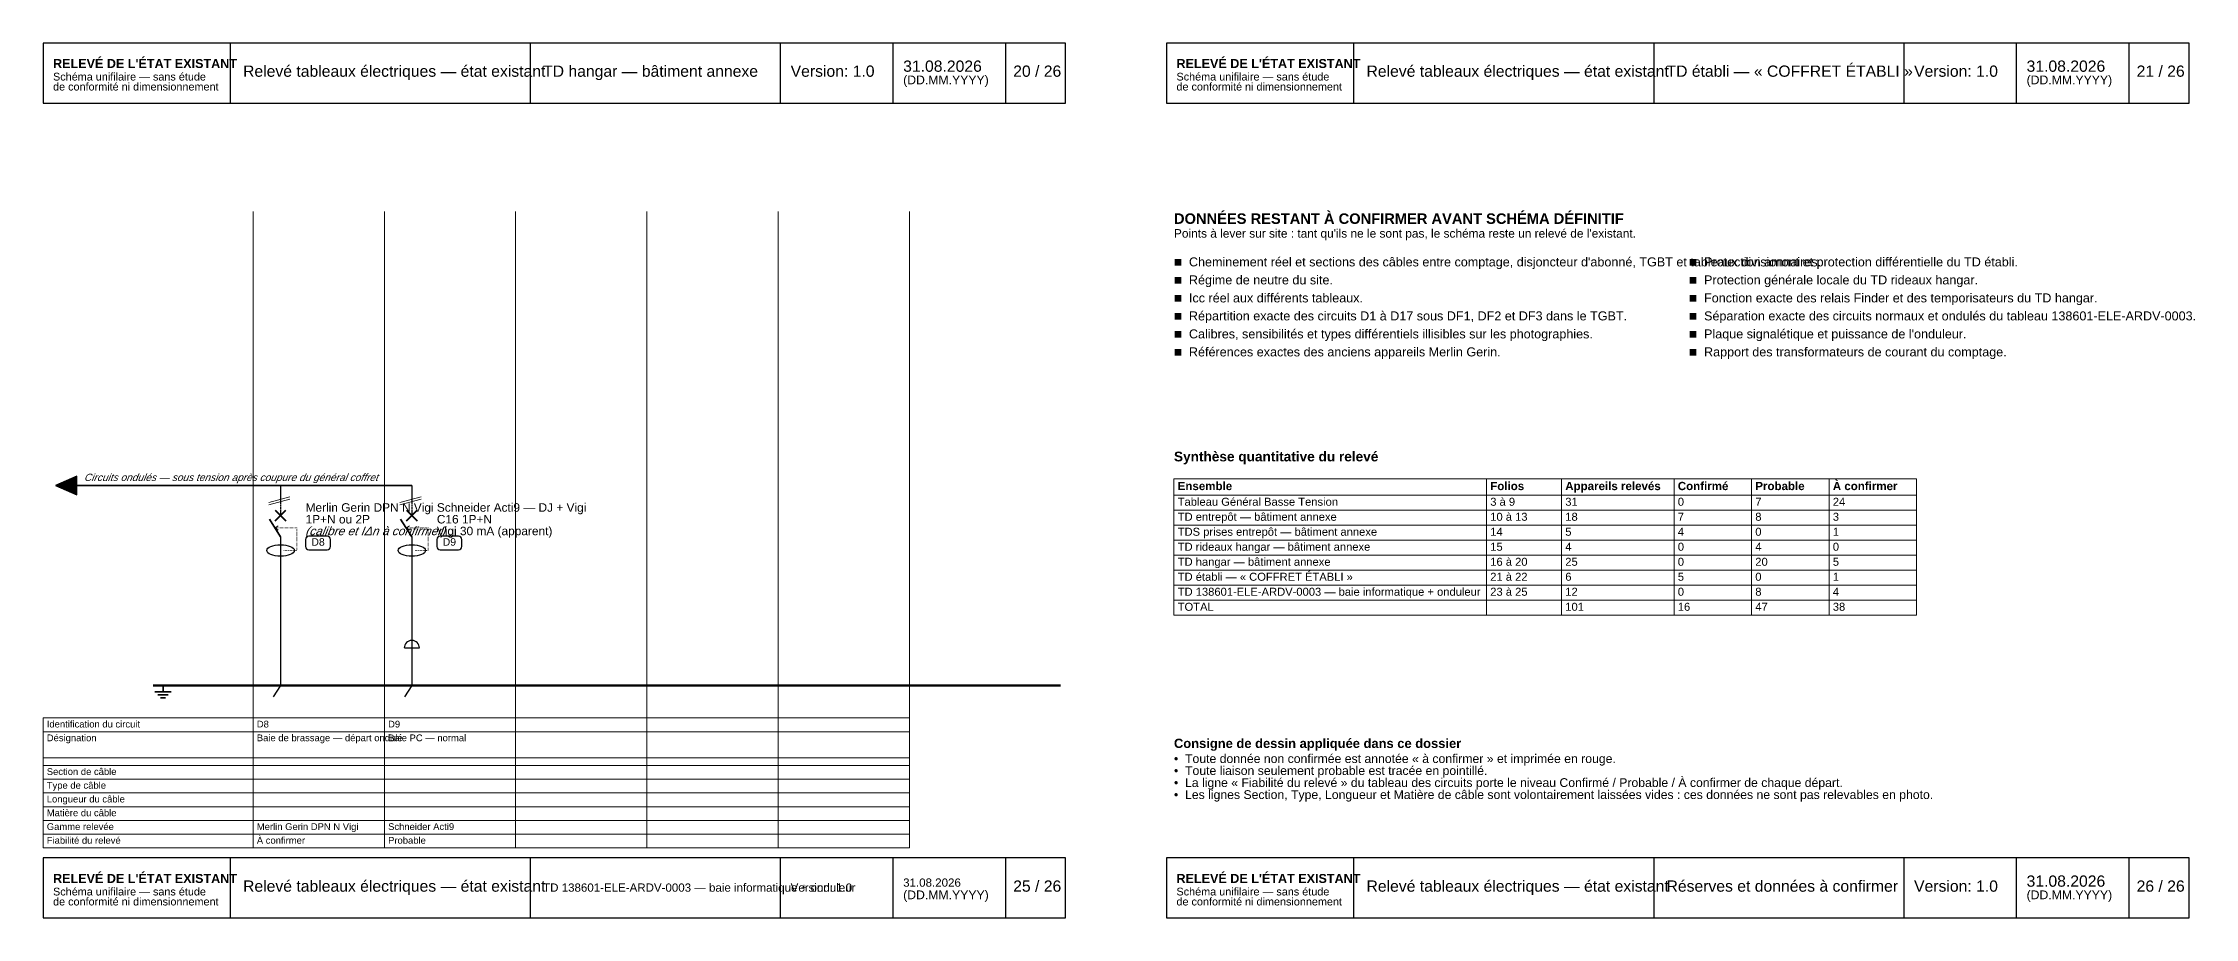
# Model space of a CAD drawing. Header units: millimetres. Extents: x 4 to 1561, y -1145 to 205.
# Drawn here: x 4 to 611, y -1145 to -898 of the extents above; entities that cross this region are included whole.
import ezdxf
from ezdxf.enums import TextEntityAlignment as Align

# ---------------------------------------------------------------- set-up
doc = ezdxf.new("R2010")
doc.units = ezdxf.units.MM
doc.header["$LTSCALE"] = 0.5
doc.linetypes.add('DASHED', pattern=[1.524, 1.27, -0.254])
doc.linetypes.add('DOT', pattern=[0.508, 0, -0.508])
for name, color, linetype, lineweight in [('RENVOIS_FOLIO', 5, 'CONTINUOUS', 25), ('SCHEMA', 7, 'CONTINUOUS', 35), ('SCHEMA_PROBABLE', 7, 'DASHED', 35), ('SYMBOLES', 7, 'CONTINUOUS', 25), ('TERRE', 3, 'CONTINUOUS', 50), ('TEXTE', 7, 'CONTINUOUS', 13), ('TEXTE_A_CONFIRMER', 1, 'CONTINUOUS', 13), ('TRAME', 253, 'CONTINUOUS', 9)]:
    doc.layers.add(name, color=color, linetype=linetype, lineweight=lineweight)
doc.styles.add('SCHEMA', font='arial.ttf')
doc.styles.add('SCHEMA_GRAS', font='arialbd.ttf')
doc.styles.add('SCHEMA_ITAL', font='ariali.ttf')

msp = doc.modelspace()

# ---------------------------------------------------------------- hatches: boundary and pattern name
at = {"layer": 'RENVOIS_FOLIO'}
msp.add_hatch(color=7, dxfattribs=at).paths.add_polyline_path([(13.76, -1020.35), (7.76, -1023), (13.76, -1025.65)])
at = {"layer": 'SCHEMA'}
h = msp.add_hatch(color=7, dxfattribs=at)
edge = h.paths.add_edge_path()
edge.add_arc((71.26, -1079.44), 0.388, 0, 360)
h = msp.add_hatch(color=7, dxfattribs=at)
edge = h.paths.add_edge_path()
edge.add_arc((108.3, -1079.44), 0.388, 0, 360)

# ---------------------------------------------------------------- linework, layer by layer
at = {"layer": 'RENVOIS_FOLIO'}
msp.add_lwpolyline([(13.76, -1020.35), (7.76, -1023), (13.76, -1025.65)], close=True, dxfattribs=at)
at = {"layer": 'SCHEMA', "lineweight": 35}
for p, q in [((13.76, -1023), (108.3, -1023)), ((68.09, -1032.53), (71.26, -1037.46)), ((105.13, -1032.53), (108.3, -1037.46)), ((38.1, -1079.44), (38.1, -1081.21)), ((35.81, -1081.21), (40.39, -1081.21)), ((36.62, -1082.06), (39.58, -1082.06)), ((37.39, -1082.9), (38.81, -1082.9))]:
    msp.add_line(p, q, dxfattribs=at)
at = {"layer": 'SCHEMA', "lineweight": 40}
for p, q in [((69.78, -1032.95), (72.74, -1029.99)), ((69.78, -1029.99), (72.74, -1032.95)), ((106.82, -1032.95), (109.78, -1029.99)), ((106.82, -1029.99), (109.78, -1032.95))]:
    msp.add_line(p, q, dxfattribs=at)
at = {"layer": 'SCHEMA', "lineweight": 30}
for p, q in [((71.26, -1037.46), (71.26, -1079.44)), ((108.3, -1037.46), (108.3, -1079.44)), ((106.19, -1068.86), (110.42, -1068.86)), ((71.26, -1079.44), (69.14, -1082.62)), ((108.3, -1079.44), (106.19, -1082.62))]:
    msp.add_line(p, q, dxfattribs=at)
msp.add_arc((108.3, -1068.86), 2.12, 0, 180, dxfattribs=at)
for centre in [(71.26, -1041.34), (108.3, -1041.34)]:
    msp.add_ellipse(centre, major_axis=(3.88, 0), ratio=0.418182, dxfattribs=at)
at = {"layer": 'SCHEMA_PROBABLE', "lineweight": 30}
for p, q in [((71.26, -1023), (71.26, -1031.47)), ((108.3, -1023), (108.3, -1031.47))]:
    msp.add_line(p, q, dxfattribs=at)
at = {"layer": 'SYMBOLES', "lineweight": 25}
for p, q in [((57.15, -915.06), (57.15, -898.13)), ((141.82, -915.06), (141.82, -898.13)), ((212.37, -915.06), (212.37, -898.13)), ((244.12, -915.06), (244.12, -898.13)), ((275.87, -915.06), (275.87, -898.13)), ((374.15, -915.06), (374.15, -898.13)), ((458.82, -915.06), (458.82, -898.13)), ((529.37, -915.06), (529.37, -898.13)), ((561.12, -915.06), (561.12, -898.13)), ((592.87, -915.06), (592.87, -898.13)), ((57.15, -1145.06), (57.15, -1128.13)), ((141.82, -1145.06), (141.82, -1128.13)), ((212.37, -1145.06), (212.37, -1128.13)), ((244.12, -1145.06), (244.12, -1128.13)), ((275.87, -1145.06), (275.87, -1128.13)), ((374.15, -1145.06), (374.15, -1128.13)), ((458.82, -1145.06), (458.82, -1128.13)), ((529.37, -1145.06), (529.37, -1128.13)), ((561.12, -1145.06), (561.12, -1128.13)), ((592.87, -1145.06), (592.87, -1128.13))]:
    msp.add_line(p, q, dxfattribs=at)
at = {"layer": 'SYMBOLES', "lineweight": 20}
for p, q in [((67.91, -1027.76), (73.91, -1026.17)), ((104.95, -1027.76), (110.95, -1026.17)), ((67.91, -1028.43), (73.91, -1026.85)), ((104.95, -1028.43), (110.95, -1026.85)), ((69.71, -1034.99), (70.56, -1034.36)), ((69.71, -1034.99), (70.56, -1035.63)), ((106.75, -1034.99), (107.6, -1034.36)), ((106.75, -1034.99), (107.6, -1035.63))]:
    msp.add_line(p, q, dxfattribs=at)
at = {"layer": 'SYMBOLES', "linetype": 'DOT', "lineweight": 20}
for p, q in [((69.71, -1034.99), (75.85, -1034.99)), ((75.85, -1034.99), (75.85, -1041.34)), ((106.75, -1034.99), (112.89, -1034.99)), ((112.89, -1034.99), (112.89, -1041.34)), ((75.85, -1041.34), (71.97, -1041.34)), ((112.89, -1041.34), (109.01, -1041.34))]:
    msp.add_line(p, q, dxfattribs=at)
at = {"layer": 'SYMBOLES', "lineweight": 15}
for p, q in [((4.23, -1088.62), (248.71, -1088.62)), ((4.23, -1125.31), (4.23, -1088.62)), ((4.23, -1092.5), (248.71, -1092.5)), ((63.5, -1125.31), (63.5, -1088.62)), ((100.54, -1125.31), (100.54, -1088.62)), ((137.58, -1125.31), (137.58, -1088.62)), ((174.62, -1125.31), (174.62, -1088.62)), ((211.67, -1125.31), (211.67, -1088.62)), ((248.71, -1125.31), (248.71, -1088.62)), ((4.23, -1099.91), (248.71, -1099.91)), ((4.23, -1102.02), (248.71, -1102.02)), ((4.23, -1105.9), (248.71, -1105.9)), ((4.23, -1109.78), (248.71, -1109.78)), ((4.23, -1113.66), (248.71, -1113.66)), ((4.23, -1117.54), (248.71, -1117.54)), ((4.23, -1121.42), (248.71, -1121.42)), ((4.23, -1125.31), (248.71, -1125.31))]:
    msp.add_line(p, q, dxfattribs=at)
at = {"layer": 'SYMBOLES', "lineweight": 25}
for points in [[(4.23, -915.06), (292.77, -915.06), (292.77, -898.13), (4.23, -898.13)], [(321.23, -915.06), (609.77, -915.06), (609.77, -898.13), (321.23, -898.13)], [(4.23, -1145.06), (292.77, -1145.06), (292.77, -1128.13), (4.23, -1128.13)], [(321.23, -1145.06), (609.77, -1145.06), (609.77, -1128.13), (321.23, -1128.13)]]:
    msp.add_lwpolyline(points, close=True, dxfattribs=at)
at = {"layer": 'SYMBOLES', "lineweight": 18}
for points in [[(323.35, -1025.72), (411.54, -1025.72), (411.54, -1021.14), (323.35, -1021.14)], [(323.35, -1029.96), (411.54, -1029.96), (411.54, -1025.72), (323.35, -1025.72)], [(411.54, -1025.72), (432.71, -1025.72), (432.71, -1021.14), (411.54, -1021.14)], [(411.54, -1029.96), (432.71, -1029.96), (432.71, -1025.72), (411.54, -1025.72)], [(432.71, -1025.72), (464.46, -1025.72), (464.46, -1021.14), (432.71, -1021.14)], [(432.71, -1029.96), (464.46, -1029.96), (464.46, -1025.72), (432.71, -1025.72)], [(464.46, -1025.72), (486.33, -1025.72), (486.33, -1021.14), (464.46, -1021.14)], [(464.46, -1029.96), (486.33, -1029.96), (486.33, -1025.72), (464.46, -1025.72)], [(486.33, -1025.72), (508.21, -1025.72), (508.21, -1021.14), (486.33, -1021.14)], [(486.33, -1029.96), (508.21, -1029.96), (508.21, -1025.72), (486.33, -1025.72)], [(508.21, -1025.72), (532.9, -1025.72), (532.9, -1021.14), (508.21, -1021.14)], [(508.21, -1029.96), (532.9, -1029.96), (532.9, -1025.72), (508.21, -1025.72)], [(323.35, -1034.19), (411.54, -1034.19), (411.54, -1029.96), (323.35, -1029.96)], [(411.54, -1034.19), (432.71, -1034.19), (432.71, -1029.96), (411.54, -1029.96)], [(432.71, -1034.19), (464.46, -1034.19), (464.46, -1029.96), (432.71, -1029.96)], [(464.46, -1034.19), (486.33, -1034.19), (486.33, -1029.96), (464.46, -1029.96)], [(486.33, -1034.19), (508.21, -1034.19), (508.21, -1029.96), (486.33, -1029.96)], [(508.21, -1034.19), (532.9, -1034.19), (532.9, -1029.96), (508.21, -1029.96)], [(323.35, -1038.42), (411.54, -1038.42), (411.54, -1034.19), (323.35, -1034.19)], [(411.54, -1038.42), (432.71, -1038.42), (432.71, -1034.19), (411.54, -1034.19)], [(432.71, -1038.42), (464.46, -1038.42), (464.46, -1034.19), (432.71, -1034.19)], [(464.46, -1038.42), (486.33, -1038.42), (486.33, -1034.19), (464.46, -1034.19)], [(486.33, -1038.42), (508.21, -1038.42), (508.21, -1034.19), (486.33, -1034.19)], [(508.21, -1038.42), (532.9, -1038.42), (532.9, -1034.19), (508.21, -1034.19)], [(323.35, -1042.66), (411.54, -1042.66), (411.54, -1038.42), (323.35, -1038.42)], [(323.35, -1046.89), (411.54, -1046.89), (411.54, -1042.66), (323.35, -1042.66)], [(411.54, -1042.66), (432.71, -1042.66), (432.71, -1038.42), (411.54, -1038.42)], [(411.54, -1046.89), (432.71, -1046.89), (432.71, -1042.66), (411.54, -1042.66)], [(432.71, -1042.66), (464.46, -1042.66), (464.46, -1038.42), (432.71, -1038.42)], [(432.71, -1046.89), (464.46, -1046.89), (464.46, -1042.66), (432.71, -1042.66)], [(464.46, -1042.66), (486.33, -1042.66), (486.33, -1038.42), (464.46, -1038.42)], [(464.46, -1046.89), (486.33, -1046.89), (486.33, -1042.66), (464.46, -1042.66)], [(486.33, -1042.66), (508.21, -1042.66), (508.21, -1038.42), (486.33, -1038.42)], [(486.33, -1046.89), (508.21, -1046.89), (508.21, -1042.66), (486.33, -1042.66)], [(508.21, -1042.66), (532.9, -1042.66), (532.9, -1038.42), (508.21, -1038.42)], [(508.21, -1046.89), (532.9, -1046.89), (532.9, -1042.66), (508.21, -1042.66)], [(323.35, -1051.12), (411.54, -1051.12), (411.54, -1046.89), (323.35, -1046.89)], [(411.54, -1051.12), (432.71, -1051.12), (432.71, -1046.89), (411.54, -1046.89)], [(432.71, -1051.12), (464.46, -1051.12), (464.46, -1046.89), (432.71, -1046.89)], [(464.46, -1051.12), (486.33, -1051.12), (486.33, -1046.89), (464.46, -1046.89)], [(486.33, -1051.12), (508.21, -1051.12), (508.21, -1046.89), (486.33, -1046.89)], [(508.21, -1051.12), (532.9, -1051.12), (532.9, -1046.89), (508.21, -1046.89)], [(323.35, -1055.36), (411.54, -1055.36), (411.54, -1051.12), (323.35, -1051.12)], [(323.35, -1059.59), (411.54, -1059.59), (411.54, -1055.36), (323.35, -1055.36)], [(411.54, -1055.36), (432.71, -1055.36), (432.71, -1051.12), (411.54, -1051.12)], [(411.54, -1059.59), (432.71, -1059.59), (432.71, -1055.36), (411.54, -1055.36)], [(432.71, -1055.36), (464.46, -1055.36), (464.46, -1051.12), (432.71, -1051.12)], [(432.71, -1059.59), (464.46, -1059.59), (464.46, -1055.36), (432.71, -1055.36)], [(464.46, -1055.36), (486.33, -1055.36), (486.33, -1051.12), (464.46, -1051.12)], [(464.46, -1059.59), (486.33, -1059.59), (486.33, -1055.36), (464.46, -1055.36)], [(486.33, -1055.36), (508.21, -1055.36), (508.21, -1051.12), (486.33, -1051.12)], [(486.33, -1059.59), (508.21, -1059.59), (508.21, -1055.36), (486.33, -1055.36)], [(508.21, -1055.36), (532.9, -1055.36), (532.9, -1051.12), (508.21, -1051.12)], [(508.21, -1059.59), (532.9, -1059.59), (532.9, -1055.36), (508.21, -1055.36)]]:
    msp.add_lwpolyline(points, close=True, dxfattribs=at)
at = {"layer": 'SYMBOLES', "lineweight": 25}
for points in [[(79.23, -1041.17), (84.45, -1041.17, 0.414214), (85.37, -1040.25), (85.37, -1038.2, 0.414214), (84.45, -1037.29), (79.23, -1037.29, 0.414214), (78.32, -1038.2), (78.32, -1040.25, 0.414214)], [(116.28, -1041.17), (121.5, -1041.17, 0.414214), (122.41, -1040.25), (122.41, -1038.2, 0.414214), (121.5, -1037.29), (116.28, -1037.29, 0.414214), (115.36, -1038.2), (115.36, -1040.25, 0.414214)]]:
    msp.add_lwpolyline(points, format="xyb", close=True, dxfattribs=at)
at = {"layer": 'TERRE', "color": 3}
msp.add_line((35.28, -1079.44), (291.36, -1079.44), dxfattribs=at)
at = {"layer": 'TERRE', "color": 2, "linetype": 'DASHED'}
msp.add_line((36.69, -1079.44), (291.36, -1079.44), dxfattribs=at)
at = {"layer": 'TRAME'}
for p, q in [((63.5, -1125.31), (63.5, -945.64)), ((100.54, -1125.31), (100.54, -945.64)), ((137.58, -1125.31), (137.58, -945.64)), ((174.62, -1125.31), (174.62, -945.64)), ((211.67, -1125.31), (211.67, -945.64)), ((248.71, -1125.31), (248.71, -945.64))]:
    msp.add_line(p, q, dxfattribs=at)

# ---------------------------------------------------------------- texts
at = {"layer": 'TEXTE'}
for s, height, style, p in [("RELEVÉ DE L'ÉTAT EXISTANT", 2.54, 'SCHEMA_GRAS', (7.06, -905.18)), ('Relevé tableaux électriques — état existant', 3.175, 'SCHEMA', (60.68, -907.65)), ('TD hangar — bâtiment annexe', 3.175, 'SCHEMA', (145.34, -907.65)), ('Version: 1.0', 3.175, 'SCHEMA', (215.19, -907.65)), ('31.08.2026', 3.175, 'SCHEMA', (246.94, -906.24)), ('20 / 26', 3.175, 'SCHEMA', (277.99, -907.65)), ("RELEVÉ DE L'ÉTAT EXISTANT", 2.54, 'SCHEMA_GRAS', (324.06, -905.18)), ('Relevé tableaux électriques — état existant', 3.175, 'SCHEMA', (377.68, -907.65)), ('TD établi — « COFFRET ÉTABLI »', 3.175, 'SCHEMA', (462.34, -907.65)), ('Version: 1.0', 3.175, 'SCHEMA', (532.19, -907.65)), ('31.08.2026', 3.175, 'SCHEMA', (563.94, -906.24)), ('21 / 26', 3.175, 'SCHEMA', (594.99, -907.65)), ('de conformité ni dimensionnement', 2.1872, 'SCHEMA', (7.06, -911.53)), ('Schéma unifilaire — sans étude', 2.1872, 'SCHEMA', (7.06, -908.71)), ('(DD.MM.YYYY)', 2.4694, 'SCHEMA', (246.94, -909.77)), ('de conformité ni dimensionnement', 2.1872, 'SCHEMA', (324.06, -911.53)), ('Schéma unifilaire — sans étude', 2.1872, 'SCHEMA', (324.06, -908.71)), ('(DD.MM.YYYY)', 2.4694, 'SCHEMA', (563.94, -909.77)), ('DONNÉES RESTANT À CONFIRMER AVANT SCHÉMA DÉFINITIF', 2.9633, 'SCHEMA_GRAS', (323.35, -949.17)), ("Points à lever sur site : tant qu'ils ne le sont pas, le schéma reste un relevé de l'existant.", 2.3989, 'SCHEMA', (323.35, -953.05)), ("Cheminement réel et sections des câbles entre comptage, disjoncteur d'abonné, TGBT et tableaux divisionnaires.", 2.54, 'SCHEMA', (327.58, -961.17)), ('Protection amont et protection différentielle du TD établi.', 2.54, 'SCHEMA', (472.93, -961.17)), ('Régime de neutre du site.', 2.54, 'SCHEMA', (327.58, -966.25)), ('Protection générale locale du TD rideaux hangar.', 2.54, 'SCHEMA', (472.93, -966.25)), ('Icc réel aux différents tableaux.', 2.54, 'SCHEMA', (327.58, -971.33)), ('Fonction exacte des relais Finder et des temporisateurs du TD hangar.', 2.54, 'SCHEMA', (472.93, -971.33)), ('Répartition exacte des circuits D1 à D17 sous DF1, DF2 et DF3 dans le TGBT.', 2.54, 'SCHEMA', (327.58, -976.41)), ('Séparation exacte des circuits normaux et ondulés du tableau 138601-ELE-ARDV-0003.', 2.54, 'SCHEMA', (472.93, -976.41)), ('Calibres, sensibilités et types différentiels illisibles sur les photographies.', 2.54, 'SCHEMA', (327.58, -981.49)), ("Plaque signalétique et puissance de l'onduleur.", 2.54, 'SCHEMA', (472.93, -981.49)), ('Références exactes des anciens appareils Merlin Gerin.', 2.54, 'SCHEMA', (327.58, -986.57)), ('Rapport des transformateurs de courant du comptage.', 2.54, 'SCHEMA', (472.93, -986.57)), ('Synthèse quantitative du relevé', 2.7517, 'SCHEMA_GRAS', (323.35, -1016.2)), ('Ensemble', 2.328, 'SCHEMA_GRAS', (324.41, -1024.31)), ('Folios', 2.328, 'SCHEMA_GRAS', (412.6, -1024.31)), ('Appareils relevés', 2.3283, 'SCHEMA_GRAS', (433.77, -1024.31)), ('Confirmé', 2.328, 'SCHEMA_GRAS', (465.52, -1024.31)), ('Probable', 2.328, 'SCHEMA_GRAS', (487.39, -1024.31)), ('À confirmer', 2.3283, 'SCHEMA_GRAS', (509.26, -1024.31)), ('1P+N ou 2P', 2.399, 'SCHEMA', (78.32, -1033.72)), ('Merlin Gerin DPN N Vigi', 2.3989, 'SCHEMA', (78.32, -1030.41)), ('Schneider Acti9 — DJ + Vigi', 2.3989, 'SCHEMA', (115.36, -1030.41)), ('C16 1P+N', 2.399, 'SCHEMA', (115.36, -1033.72)), ('Tableau Général Basse Tension', 2.2578, 'SCHEMA', (324.41, -1028.72)), ('TD entrepôt — bâtiment annexe', 2.2578, 'SCHEMA', (324.41, -1032.96)), ('3 à 9', 2.258, 'SCHEMA', (412.6, -1028.72)), ('10 à 13', 2.258, 'SCHEMA', (412.6, -1032.96)), ('31', 2.258, 'SCHEMA', (433.77, -1028.72)), ('18', 2.258, 'SCHEMA', (433.77, -1032.96)), ('0', 2.26, 'SCHEMA', (465.52, -1028.72)), ('7', 2.26, 'SCHEMA', (465.52, -1032.96)), ('8', 2.26, 'SCHEMA', (487.39, -1032.96)), ('7', 2.26, 'SCHEMA', (487.39, -1028.72)), ('Vigi 30 mA (apparent)', 2.3989, 'SCHEMA', (115.36, -1037.04)), ('TDS prises entrepôt — bâtiment annexe', 2.2578, 'SCHEMA', (324.41, -1037.19)), ('14', 2.258, 'SCHEMA', (412.6, -1037.19)), ('5', 2.26, 'SCHEMA', (433.77, -1037.19)), ('4', 2.26, 'SCHEMA', (465.52, -1037.19)), ('0', 2.26, 'SCHEMA', (487.39, -1037.19)), ('TD rideaux hangar — bâtiment annexe', 2.2578, 'SCHEMA', (324.41, -1041.42)), ('TD hangar — bâtiment annexe', 2.2578, 'SCHEMA', (324.41, -1045.66)), ('15', 2.258, 'SCHEMA', (412.6, -1041.42)), ('16 à 20', 2.258, 'SCHEMA', (412.6, -1045.66)), ('4', 2.26, 'SCHEMA', (433.77, -1041.42)), ('25', 2.258, 'SCHEMA', (433.77, -1045.66)), ('0', 2.26, 'SCHEMA', (465.52, -1041.42)), ('0', 2.26, 'SCHEMA', (465.52, -1045.66)), ('4', 2.26, 'SCHEMA', (487.39, -1041.42)), ('20', 2.258, 'SCHEMA', (487.39, -1045.66)), ('0', 2.26, 'SCHEMA', (509.26, -1041.42)), ('TD établi — « COFFRET ÉTABLI »', 2.2578, 'SCHEMA', (324.41, -1049.89)), ('21 à 22', 2.258, 'SCHEMA', (412.6, -1049.89)), ('6', 2.26, 'SCHEMA', (433.77, -1049.89)), ('5', 2.26, 'SCHEMA', (465.52, -1049.89)), ('0', 2.26, 'SCHEMA', (487.39, -1049.89)), ('TD 138601-ELE-ARDV-0003 — baie informatique + onduleur', 2.2578, 'SCHEMA', (324.41, -1054.12)), ('TOTAL', 2.258, 'SCHEMA', (324.41, -1058.36)), ('23 à 25', 2.258, 'SCHEMA', (412.6, -1054.12)), ('12', 2.258, 'SCHEMA', (433.77, -1054.12)), ('101', 2.258, 'SCHEMA', (433.77, -1058.36)), ('0', 2.26, 'SCHEMA', (465.52, -1054.12)), ('16', 2.258, 'SCHEMA', (465.52, -1058.36)), ('47', 2.258, 'SCHEMA', (487.39, -1058.36)), ('8', 2.26, 'SCHEMA', (487.39, -1054.12)), ('Identification du circuit', 1.905, 'SCHEMA', (5.29, -1091.3)), ('D8', 1.905, 'SCHEMA', (64.56, -1091.3)), ('D9', 1.905, 'SCHEMA', (101.6, -1091.3)), ('Désignation', 1.905, 'SCHEMA', (5.29, -1095.18)), ('Baie de brassage — départ ondulé', 1.905, 'SCHEMA', (64.56, -1095.18)), ('Baie PC — normal', 1.905, 'SCHEMA', (101.6, -1095.18)), ('•  Toute donnée non confirmée est annotée « à confirmer » et imprimée en rouge.', 2.4694, 'SCHEMA', (323.35, -1101.32)), ('Consigne de dessin appliquée dans ce dossier', 2.6106, 'SCHEMA_GRAS', (323.35, -1097.08)), ('Section de câble', 1.905, 'SCHEMA', (5.29, -1104.7)), ('•  Toute liaison seulement probable est tracée en pointillé.', 2.4694, 'SCHEMA', (323.35, -1104.7)), ('•  La ligne « Fiabilité du relevé » du tableau des circuits porte le niveau Confirmé / Probable / À confirmer de chaque départ.', 2.46944, 'SCHEMA', (323.35, -1108.09)), ('Type de câble', 1.905, 'SCHEMA', (5.29, -1108.58)), ('Longueur du câble', 1.905, 'SCHEMA', (5.29, -1112.46)), ('•  Les lignes Section, Type, Longueur et Matière de câble sont volontairement laissées vides : ces données ne sont pas relevables en photo.', 2.46944, 'SCHEMA', (323.35, -1111.48)), ('Matière du câble', 1.905, 'SCHEMA', (5.29, -1116.35)), ('Gamme relevée', 1.905, 'SCHEMA', (5.29, -1120.23)), ('Fiabilité du relevé', 1.905, 'SCHEMA', (5.29, -1124.11)), ('Merlin Gerin DPN N Vigi', 1.905, 'SCHEMA', (64.56, -1120.23)), ('Schneider Acti9', 1.905, 'SCHEMA', (101.6, -1120.23)), ('Probable', 1.905, 'SCHEMA', (101.6, -1124.11)), ("RELEVÉ DE L'ÉTAT EXISTANT", 2.54, 'SCHEMA_GRAS', (7.06, -1135.18)), ('Relevé tableaux électriques — état existant', 3.175, 'SCHEMA', (60.68, -1137.65)), ('TD 138601-ELE-ARDV-0003 — baie informatique + onduleur', 2.3283, 'SCHEMA', (145.34, -1137.65)), ('Version: 1.0', 2.3283, 'SCHEMA', (215.19, -1137.65)), ('31.08.2026', 2.328, 'SCHEMA', (246.94, -1136.24)), ('25 / 26', 3.175, 'SCHEMA', (277.99, -1137.65)), ("RELEVÉ DE L'ÉTAT EXISTANT", 2.54, 'SCHEMA_GRAS', (324.06, -1135.18)), ('Relevé tableaux électriques — état existant', 3.175, 'SCHEMA', (377.68, -1137.65)), ('Réserves et données à confirmer', 3.175, 'SCHEMA', (462.34, -1137.65)), ('Version: 1.0', 3.175, 'SCHEMA', (532.19, -1137.65)), ('31.08.2026', 3.175, 'SCHEMA', (563.94, -1136.24)), ('26 / 26', 3.175, 'SCHEMA', (594.99, -1137.65)), ('de conformité ni dimensionnement', 2.1872, 'SCHEMA', (7.06, -1141.53)), ('Schéma unifilaire — sans étude', 2.1872, 'SCHEMA', (7.06, -1138.71)), ('(DD.MM.YYYY)', 2.4694, 'SCHEMA', (246.94, -1139.77)), ('de conformité ni dimensionnement', 2.1872, 'SCHEMA', (324.06, -1141.53)), ('Schéma unifilaire — sans étude', 2.1872, 'SCHEMA', (324.06, -1138.71)), ('(DD.MM.YYYY)', 2.4694, 'SCHEMA', (563.94, -1139.77))]:
    msp.add_text(s, height=height, dxfattribs=dict(at, style=style)).set_placement(p)
at = {"layer": 'TEXTE', "style": 'SCHEMA_ITAL', "oblique": 12}
msp.add_text('Circuits ondulés — sous tension après coupure du général coffret', height=2.0461, dxfattribs=at).set_placement((15.87, -1021.73))
at = {"layer": 'TEXTE', "style": 'SCHEMA'}
for s, height, p in [('24', 1.905, (11.82, -1023.63)), ('D8', 2.117, (81.84, -1040)), ('D9', 2.117, (118.89, -1040))]:
    msp.add_text(s, height=height, dxfattribs=at).set_placement(p, align=Align.CENTER)
at = {"layer": 'TEXTE_A_CONFIRMER', "style": 'SCHEMA'}
for s, height, p in [('■', 2.68, (323.35, -961.17)), ('■', 2.68, (468.69, -961.17)), ('■', 2.68, (323.35, -966.25)), ('■', 2.68, (468.69, -966.25)), ('■', 2.68, (323.35, -971.33)), ('■', 2.68, (468.69, -971.33)), ('■', 2.68, (323.35, -976.41)), ('■', 2.68, (468.69, -976.41)), ('■', 2.68, (323.35, -981.49)), ('■', 2.68, (468.69, -981.49)), ('■', 2.68, (323.35, -986.57)), ('■', 2.68, (468.69, -986.57)), ('3', 2.26, (509.26, -1032.96)), ('24', 2.258, (509.26, -1028.72)), ('1', 2.26, (509.26, -1037.19)), ('5', 2.26, (509.26, -1045.66)), ('1', 2.26, (509.26, -1049.89)), ('4', 2.26, (509.26, -1054.12)), ('38', 2.258, (509.26, -1058.36)), ('À confirmer', 1.905, (64.56, -1124.11))]:
    msp.add_text(s, height=height, dxfattribs=at).set_placement(p)
at = {"layer": 'TEXTE_A_CONFIRMER', "style": 'SCHEMA_ITAL', "oblique": 12}
msp.add_text('(calibre et IΔn à confirmer)', height=2.3989, dxfattribs=at).set_placement((78.32, -1037.04))

doc.saveas('drawing.dxf')
